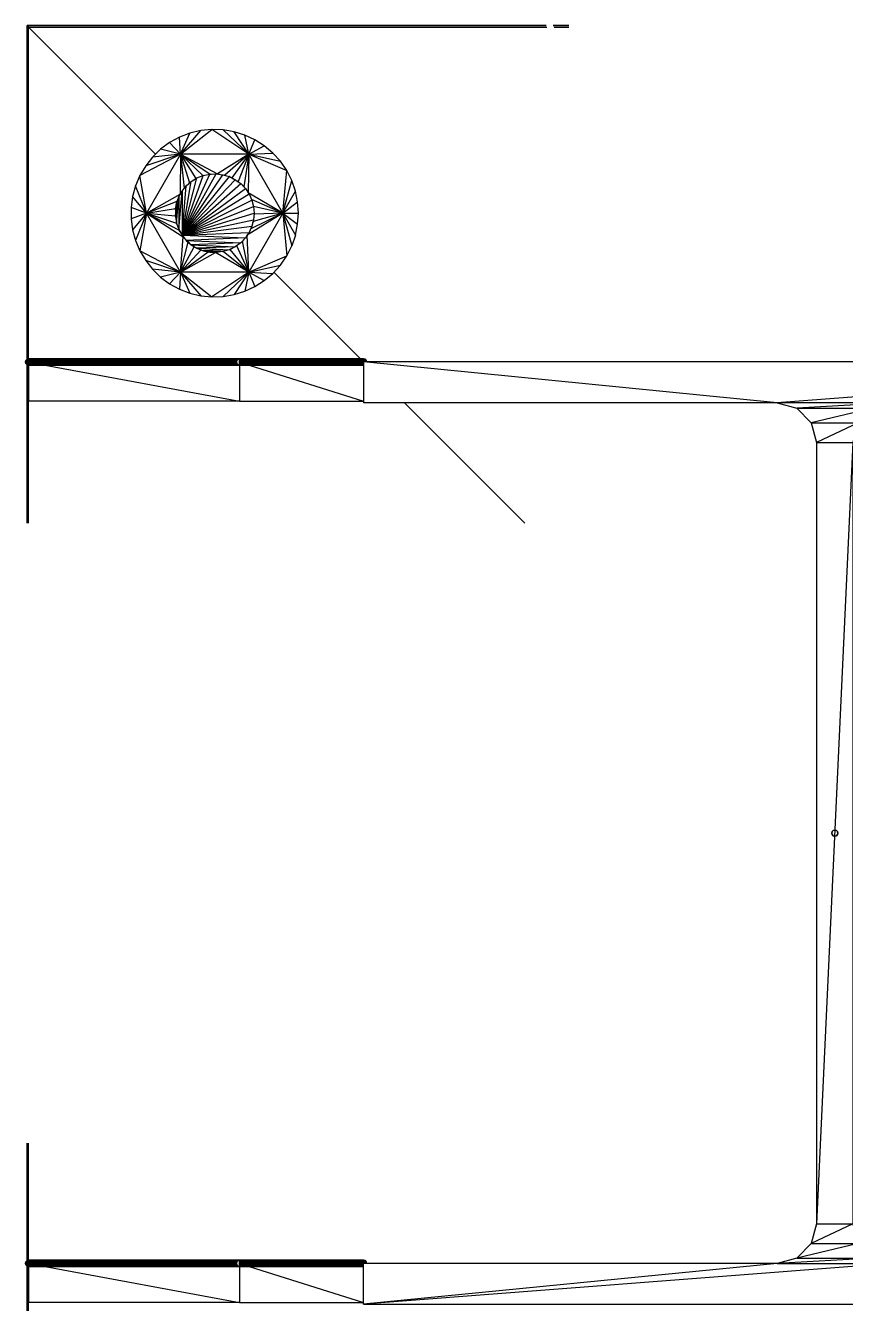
# Model space of a CAD drawing. Header units: millimetres. Extents: x -107267 to 109426, y -98906 to 83910.
# Drawn here: x 55227.5 to 55359.7, y 5739.4 to 5945.5 of the extents above; entities that cross this region are included whole.
import ezdxf

# ---------------------------------------------------------------- set-up
doc = ezdxf.new("R2010")
doc.units = ezdxf.units.MM
doc.layers.add('Top (Plan) View-000-CHÃO', color=254, linetype='Continuous')

# ---------------------------------------------------------------- blocks, each defined once
blk = doc.blocks.new('*U41')
at = {"layer": 'Top (Plan) View-000-CHÃO', "color": 0, "linetype": 'ByBlock', "lineweight": -2}
for p, q in [((154363, 167017.45), (154362.94, 167017.2)), ((154362.94, 167017.2), (154363, 167017.45)), ((154362.94, 167017.2), (154363, 167016.95)), ((154363, 167016.95), (154362.94, 167017.2)), ((154363.19, 167017.63), (154363, 167017.45)), ((154363, 167017.45), (154363.19, 167017.63)), ((154363.44, 167017.7), (154363.19, 167017.63)), ((154363.19, 167017.63), (154363.44, 167017.7)), ((154363.69, 167017.63), (154363.44, 167017.7)), ((154363.44, 167017.7), (154363.69, 167017.63)), ((154363.87, 167017.45), (154363.69, 167017.63)), ((154363.69, 167017.63), (154363.87, 167017.45)), ((154363.94, 167017.2), (154363.87, 167017.45)), ((154363.87, 167017.45), (154363.94, 167017.2)), ((154363.87, 167016.95), (154363.94, 167017.2)), ((154363.94, 167017.2), (154363.87, 167016.95)), ((154363, 167016.95), (154363.19, 167016.76)), ((154363.19, 167016.76), (154363, 167016.95)), ((154363.19, 167016.76), (154363.44, 167016.7)), ((154363.44, 167016.7), (154363.19, 167016.76)), ((154363.44, 167016.7), (154363.69, 167016.76)), ((154363.69, 167016.76), (154363.44, 167016.7)), ((154363.69, 167016.76), (154363.87, 167016.95)), ((154363.87, 167016.95), (154363.69, 167016.76))]:
    blk.add_line(p, q, dxfattribs=at)
blk = doc.blocks.new('*U120')
at = {"layer": 'Top (Plan) View-000-CHÃO', "color": 0, "linetype": 'ByBlock', "lineweight": -2}
for p, q in [((154257.94, 167126.72), (154262.98, 167130.69)), ((154262.98, 167130.69), (154261.19, 167130.51)), ((154264.79, 167130.63), (154262.98, 167130.69)), ((154268.93, 167126.72), (154262.98, 167130.69)), ((154266.56, 167130.33), (154264.79, 167130.63)), ((154268.93, 167126.72), (154264.79, 167130.63)), ((154256.17, 167128.58), (154254.72, 167127.51)), ((154257.75, 167129.44), (154256.17, 167128.58)), ((154257.94, 167126.72), (154256.17, 167128.58)), ((154259.44, 167130.09), (154257.75, 167129.44)), ((154257.94, 167126.72), (154257.75, 167129.44)), ((154257.94, 167126.72), (154261.19, 167130.51)), ((154257.94, 167126.72), (154259.44, 167130.09)), ((154261.19, 167130.51), (154259.44, 167130.09)), ((154268.29, 167129.79), (154266.56, 167130.33)), ((154268.93, 167126.72), (154266.56, 167130.33)), ((154269.92, 167129.04), (154268.29, 167129.79)), ((154268.93, 167126.72), (154268.29, 167129.79)), ((154268.93, 167126.72), (154269.92, 167129.04)), ((154271.44, 167128.06), (154269.92, 167129.04)), ((154257.94, 167126.72), (154251.39, 167123.29)), ((154257.94, 167126.72), (154252.31, 167124.84)), ((154257.94, 167126.72), (154252.44, 167117.2)), ((154254.72, 167127.51), (154253.42, 167126.25)), ((154257.94, 167126.72), (154253.42, 167126.25)), ((154257.94, 167126.72), (154254.72, 167127.51)), ((154257.94, 167126.72), (154257.86, 167120.24)), ((154268.93, 167126.72), (154257.94, 167126.72)), ((154257.94, 167126.72), (154263.89, 167123.53)), ((154257.94, 167126.72), (154262.69, 167123.5)), ((154257.94, 167126.72), (154261.51, 167123.25)), ((154257.94, 167126.72), (154260.4, 167122.77)), ((154257.94, 167126.72), (154259.4, 167122.1)), ((154257.94, 167126.72), (154258.54, 167121.24)), ((154268.93, 167126.72), (154263.89, 167123.53)), ((154268.93, 167126.72), (154265.08, 167123.33)), ((154268.93, 167126.72), (154266.21, 167122.91)), ((154268.93, 167126.72), (154267.24, 167122.28)), ((154268.93, 167126.72), (154268.14, 167121.47)), ((154268.93, 167126.72), (154268.86, 167120.5)), ((154268.93, 167126.72), (154271.44, 167128.06)), ((154268.93, 167126.72), (154272.82, 167126.9)), ((154274.43, 167117.2), (154268.93, 167126.72)), ((154268.93, 167126.72), (154274.03, 167125.56)), ((154268.93, 167126.72), (154275.05, 167124.08)), ((154272.82, 167126.9), (154271.44, 167128.06)), ((154274.03, 167125.56), (154272.82, 167126.9)), ((154252.31, 167124.84), (154251.39, 167123.29)), ((154253.42, 167126.25), (154252.31, 167124.84)), ((154275.05, 167124.08), (154274.03, 167125.56)), ((154251.39, 167123.29), (154250.68, 167121.62)), ((154252.44, 167117.2), (154251.39, 167123.29)), ((154260.14, 167122.6), (154260.4, 167122.77)), ((154260.4, 167122.77), (154260.48, 167122.81)), ((154261.31, 167123.16), (154261.51, 167123.25)), ((154261.51, 167123.25), (154261.53, 167123.25)), ((154262.67, 167123.5), (154262.69, 167123.5)), ((154262.69, 167123.5), (154262.86, 167123.51)), ((154263.81, 167123.53), (154263.89, 167123.53)), ((154263.89, 167123.53), (154264.19, 167123.48)), ((154264.95, 167123.35), (154265.08, 167123.33)), ((154265.08, 167123.33), (154265.36, 167123.23)), ((154266.03, 167122.97), (154266.21, 167122.91)), ((154266.21, 167122.91), (154266.44, 167122.77)), ((154267.04, 167122.4), (154267.24, 167122.28)), ((154274.43, 167117.2), (154275.05, 167124.08)), ((154274.43, 167117.2), (154275.86, 167122.47)), ((154275.86, 167122.47), (154275.05, 167124.08)), ((154276.46, 167120.76), (154275.86, 167122.47)), ((154250.68, 167121.62), (154250.21, 167119.89)), ((154252.44, 167117.2), (154250.68, 167121.62)), ((154257.86, 167120.24), (154258, 167120.45)), ((154258.4, 167121.03), (154258.54, 167121.24)), ((154258.54, 167121.24), (154258.68, 167121.38)), ((154259.19, 167121.89), (154259.4, 167122.1)), ((154259.4, 167122.1), (154259.52, 167122.18)), ((154267.24, 167122.28), (154267.4, 167122.13)), ((154267.93, 167121.66), (154268.14, 167121.47)), ((154268.14, 167121.47), (154268.23, 167121.34)), ((154268.68, 167120.74), (154268.86, 167120.5)), ((154268.86, 167120.5), (154268.9, 167120.41)), ((154274.43, 167117.2), (154268.86, 167120.5)), ((154274.43, 167117.2), (154276.46, 167120.76)), ((154276.81, 167119), (154276.46, 167120.76)), ((154250.21, 167119.89), (154249.97, 167118.1)), ((154252.44, 167117.2), (154250.21, 167119.89)), ((154252.44, 167117.2), (154257.86, 167120.24)), ((154252.44, 167117.2), (154257.39, 167119.13)), ((154257.13, 167117.95), (154257.2, 167118.25)), ((154257.36, 167118.99), (154257.39, 167119.13)), ((154257.39, 167119.13), (154257.5, 167119.4)), ((154257.78, 167120.05), (154257.86, 167120.24)), ((154269.27, 167119.64), (154269.39, 167119.41)), ((154269.39, 167119.41), (154269.4, 167119.37)), ((154274.43, 167117.2), (154269.39, 167119.41)), ((154269.7, 167118.25), (154269.7, 167118.25)), ((154269.7, 167118.25), (154269.7, 167118.19)), ((154274.43, 167117.2), (154269.7, 167118.25)), ((154274.43, 167117.2), (154276.81, 167119)), ((154276.94, 167117.2), (154276.81, 167119)), ((154249.97, 167118.1), (154249.97, 167116.29)), ((154252.44, 167117.2), (154249.97, 167118.1)), ((154252.44, 167117.2), (154249.97, 167116.29)), ((154249.97, 167116.29), (154250.21, 167114.51)), ((154252.44, 167117.2), (154250.21, 167114.51)), ((154252.44, 167117.2), (154250.68, 167112.77)), ((154252.44, 167117.2), (154251.39, 167111.11)), ((154252.44, 167117.2), (154257.13, 167117.95)), ((154252.44, 167117.2), (154257.1, 167116.75)), ((154252.44, 167117.2), (154257.3, 167115.56)), ((154252.44, 167117.2), (154257.72, 167114.43)), ((154252.44, 167117.2), (154258.35, 167113.39)), ((154257.94, 167107.67), (154252.44, 167117.2)), ((154257.1, 167116.75), (154257.11, 167116.98)), ((154257.11, 167116.71), (154257.1, 167116.75)), ((154257.13, 167117.86), (154257.13, 167117.95)), ((154274.43, 167117.2), (154268.69, 167113.63)), ((154274.43, 167117.2), (154268.93, 167107.67)), ((154274.43, 167117.2), (154269.27, 167114.69)), ((154274.43, 167117.2), (154269.64, 167115.84)), ((154269.78, 167117.04), (154269.75, 167116.75)), ((154274.43, 167117.2), (154269.78, 167117.04)), ((154269.78, 167117.11), (154269.78, 167117.04)), ((154274.43, 167117.2), (154276.46, 167113.63)), ((154274.43, 167117.2), (154275.86, 167111.93)), ((154274.43, 167117.2), (154275.05, 167110.32)), ((154274.43, 167117.2), (154276.94, 167117.2)), ((154274.43, 167117.2), (154276.81, 167115.4)), ((154276.81, 167115.4), (154276.94, 167117.2)), ((154250.21, 167114.51), (154250.68, 167112.77)), ((154257.3, 167115.56), (154257.3, 167115.57)), ((154257.35, 167115.44), (154257.3, 167115.56)), ((154257.72, 167114.43), (154257.7, 167114.49)), ((154257.88, 167114.17), (154257.72, 167114.43)), ((154269.14, 167114.46), (154269.27, 167114.69)), ((154269.33, 167114.86), (154269.27, 167114.69)), ((154269.64, 167115.84), (154269.55, 167115.56)), ((154269.65, 167115.97), (154269.64, 167115.84)), ((154276.46, 167113.63), (154276.81, 167115.4)), ((154250.68, 167112.77), (154251.39, 167111.11)), ((154257.94, 167107.67), (154258.35, 167113.39)), ((154257.94, 167107.67), (154259.16, 167112.5)), ((154258.35, 167113.39), (154258.28, 167113.51)), ((154258.55, 167113.17), (154258.35, 167113.39)), ((154259.16, 167112.5), (154259.04, 167112.64)), ((154259.37, 167112.34), (154259.16, 167112.5)), ((154267.22, 167112.13), (154266.99, 167111.94)), ((154267.92, 167112.7), (154267.79, 167112.59)), ((154268.1, 167112.92), (154267.92, 167112.7)), ((154268.93, 167107.67), (154267.92, 167112.7)), ((154268.69, 167113.63), (154268.55, 167113.46)), ((154268.69, 167113.63), (154268.8, 167113.84)), ((154268.93, 167107.67), (154268.69, 167113.63)), ((154276.46, 167113.63), (154275.86, 167111.93)), ((154251.39, 167111.11), (154252.31, 167109.56)), ((154257.94, 167107.67), (154251.39, 167111.11)), ((154257.94, 167107.67), (154260.13, 167111.78)), ((154257.94, 167107.67), (154261.21, 167111.25)), ((154257.94, 167107.67), (154262.38, 167110.94)), ((154257.94, 167107.67), (154263.58, 167110.85)), ((154260.13, 167111.78), (154259.94, 167111.92)), ((154260.32, 167111.68), (154260.13, 167111.78)), ((154261.21, 167111.25), (154260.96, 167111.37)), ((154261.37, 167111.21), (154261.21, 167111.25)), ((154262.38, 167110.94), (154262.09, 167111.01)), ((154262.49, 167110.93), (154262.38, 167110.94)), ((154263.58, 167110.85), (154263.31, 167110.87)), ((154263.63, 167110.85), (154263.58, 167110.85)), ((154268.93, 167107.67), (154263.58, 167110.85)), ((154264.78, 167110.99), (154264.78, 167110.99)), ((154264.79, 167110.99), (154264.78, 167110.99)), ((154268.93, 167107.67), (154264.78, 167110.99)), ((154265.93, 167111.36), (154265.88, 167111.34)), ((154266.18, 167111.49), (154265.93, 167111.36)), ((154268.93, 167107.67), (154265.93, 167111.36)), ((154266.99, 167111.94), (154266.89, 167111.88)), ((154268.93, 167107.67), (154266.99, 167111.94)), ((154268.93, 167107.67), (154275.05, 167110.32)), ((154274.03, 167108.83), (154275.05, 167110.32)), ((154275.05, 167110.32), (154275.86, 167111.93)), ((154252.31, 167109.56), (154253.42, 167108.14)), ((154257.94, 167107.67), (154252.31, 167109.56)), ((154253.42, 167108.14), (154254.72, 167106.89)), ((154257.94, 167107.67), (154253.42, 167108.14)), ((154268.93, 167107.67), (154274.03, 167108.83)), ((154272.82, 167107.49), (154274.03, 167108.83)), ((154257.94, 167107.67), (154254.72, 167106.89)), ((154254.72, 167106.89), (154256.17, 167105.82)), ((154257.94, 167107.67), (154256.17, 167105.82)), ((154257.94, 167107.67), (154257.75, 167104.95)), ((154268.93, 167107.67), (154257.94, 167107.67)), ((154257.94, 167107.67), (154262.98, 167103.7)), ((154257.94, 167107.67), (154261.19, 167103.88)), ((154257.94, 167107.67), (154259.44, 167104.3)), ((154268.93, 167107.67), (154262.98, 167103.7)), ((154268.93, 167107.67), (154264.79, 167103.76)), ((154268.93, 167107.67), (154266.56, 167104.06)), ((154268.93, 167107.67), (154268.29, 167104.6)), ((154268.93, 167107.67), (154272.82, 167107.49)), ((154268.93, 167107.67), (154271.44, 167106.33)), ((154268.93, 167107.67), (154269.92, 167105.36)), ((154269.92, 167105.36), (154271.44, 167106.33)), ((154271.44, 167106.33), (154272.82, 167107.49)), ((154256.17, 167105.82), (154257.75, 167104.95)), ((154257.75, 167104.95), (154259.44, 167104.3)), ((154259.44, 167104.3), (154261.19, 167103.88)), ((154261.19, 167103.88), (154262.98, 167103.7)), ((154262.98, 167103.7), (154264.79, 167103.76)), ((154264.79, 167103.76), (154266.56, 167104.06)), ((154266.56, 167104.06), (154268.29, 167104.6)), ((154268.29, 167104.6), (154269.92, 167105.36))]:
    blk.add_line(p, q, dxfattribs=at)
blk = doc.blocks.new('*U121')
at = {"layer": 'Top (Plan) View-000-CHÃO', "color": 0, "linetype": 'ByBlock', "lineweight": -2}
for p, q in [((154258.17, 167113.64), (154263.7, 167123.54)), ((154258.17, 167113.64), (154262.63, 167123.5)), ((154258.17, 167113.64), (154264.77, 167123.4)), ((154258.17, 167113.64), (154261.58, 167123.27)), ((154258.17, 167113.64), (154265.8, 167123.09)), ((154258.17, 167113.64), (154260.58, 167122.87)), ((154258.17, 167113.64), (154266.76, 167122.6)), ((154259.66, 167122.3), (154260.58, 167122.87)), ((154259.66, 167122.3), (154259.68, 167122.32)), ((154260.58, 167122.87), (154260.55, 167122.85)), ((154260.58, 167122.87), (154261.58, 167123.27)), ((154260.58, 167122.87), (154260.6, 167122.88)), ((154261.53, 167123.25), (154261.52, 167123.25)), ((154261.58, 167123.27), (154261.55, 167123.26)), ((154261.58, 167123.27), (154262.63, 167123.5)), ((154261.58, 167123.27), (154261.6, 167123.28)), ((154262.63, 167123.5), (154262.6, 167123.49)), ((154262.63, 167123.5), (154263.7, 167123.54)), ((154262.63, 167123.5), (154262.66, 167123.5)), ((154262.67, 167123.5), (154262.69, 167123.5)), ((154263.7, 167123.54), (154263.68, 167123.54)), ((154263.7, 167123.54), (154263.73, 167123.54)), ((154263.7, 167123.54), (154264.77, 167123.4)), ((154264.77, 167123.4), (154264.75, 167123.41)), ((154264.77, 167123.4), (154264.8, 167123.4)), ((154264.77, 167123.4), (154265.8, 167123.09)), ((154265.8, 167123.09), (154265.78, 167123.1)), ((154265.8, 167123.09), (154265.83, 167123.08)), ((154265.8, 167123.09), (154266.76, 167122.6)), ((154266.76, 167122.6), (154266.74, 167122.62)), ((154266.79, 167122.59), (154266.76, 167122.6)), ((154266.76, 167122.6), (154267.63, 167121.96)), ((154257.65, 167119.81), (154258.17, 167120.75)), ((154257.65, 167114.58), (154258.17, 167120.75)), ((154258.17, 167120.75), (154258.16, 167120.73)), ((154258.17, 167113.64), (154259.66, 167122.3)), ((154258.17, 167113.64), (154267.63, 167121.96)), ((154258.17, 167120.75), (154258.85, 167121.59)), ((154258.17, 167113.64), (154258.85, 167121.59)), ((154258.17, 167113.64), (154268.38, 167121.19)), ((154258.17, 167120.75), (154258.19, 167120.78)), ((154258.17, 167120.75), (154258.17, 167113.64)), ((154258.17, 167113.64), (154268.98, 167120.29)), ((154258.85, 167121.59), (154258.83, 167121.57)), ((154258.85, 167121.59), (154259.66, 167122.3)), ((154258.85, 167121.59), (154258.87, 167121.61)), ((154259.66, 167122.3), (154259.64, 167122.28)), ((154267.61, 167121.98), (154267.63, 167121.96)), ((154267.65, 167121.94), (154267.63, 167121.96)), ((154267.63, 167121.96), (154268.38, 167121.19)), ((154268.36, 167121.21), (154268.38, 167121.19)), ((154268.39, 167121.16), (154268.38, 167121.19)), ((154268.38, 167121.19), (154268.98, 167120.29)), ((154268.96, 167120.32), (154268.98, 167120.29)), ((154268.99, 167120.27), (154268.98, 167120.29)), ((154268.98, 167120.29), (154269.42, 167119.31)), ((154257.11, 167117.74), (154257.29, 167118.8)), ((154257.29, 167118.8), (154257.11, 167116.66)), ((154257.29, 167118.8), (154257.28, 167118.77)), ((154257.29, 167118.8), (154257.65, 167119.81)), ((154257.29, 167115.6), (154257.65, 167119.81)), ((154257.29, 167118.8), (154257.3, 167118.82)), ((154257.29, 167118.8), (154257.29, 167115.6)), ((154257.65, 167119.81), (154257.64, 167119.79)), ((154257.65, 167119.81), (154257.66, 167119.84)), ((154257.65, 167119.81), (154257.65, 167114.58)), ((154258.17, 167113.64), (154269.42, 167119.31)), ((154258.17, 167113.64), (154269.69, 167118.27)), ((154269.41, 167119.34), (154269.42, 167119.31)), ((154269.43, 167119.28), (154269.42, 167119.31)), ((154269.42, 167119.31), (154269.69, 167118.27)), ((154269.69, 167118.3), (154269.69, 167118.27)), ((154269.7, 167118.23), (154269.69, 167118.27)), ((154269.69, 167118.27), (154269.79, 167117.2)), ((154257.11, 167117.74), (154257.11, 167117.76)), ((154257.11, 167117.74), (154257.11, 167116.66)), ((154257.11, 167117.74), (154257.11, 167117.71)), ((154257.11, 167116.66), (154257.11, 167116.69)), ((154257.11, 167116.66), (154257.29, 167115.6)), ((154257.11, 167116.66), (154257.11, 167116.63)), ((154258.17, 167113.64), (154269.79, 167117.2)), ((154269.79, 167117.2), (154269.69, 167116.12)), ((154269.7, 167116.15), (154269.69, 167116.12)), ((154269.78, 167117.23), (154269.79, 167117.2)), ((154269.78, 167117.17), (154269.79, 167117.2)), ((154257.29, 167115.6), (154257.28, 167115.62)), ((154257.29, 167115.6), (154257.65, 167114.58)), ((154257.29, 167115.6), (154257.3, 167115.57)), ((154257.3, 167115.57), (154257.31, 167115.54)), ((154257.65, 167114.58), (154257.64, 167114.61)), ((154257.65, 167114.58), (154258.17, 167113.64)), ((154257.65, 167114.58), (154257.66, 167114.56)), ((154258.17, 167113.64), (154269.69, 167116.12)), ((154258.17, 167113.64), (154269.42, 167115.08)), ((154258.17, 167113.64), (154268.98, 167114.1)), ((154268.98, 167114.1), (154268.38, 167113.21)), ((154268.96, 167114.08), (154268.98, 167114.1)), ((154269.42, 167115.08), (154268.98, 167114.1)), ((154268.99, 167114.13), (154268.98, 167114.1)), ((154269.41, 167115.05), (154269.42, 167115.08)), ((154269.69, 167116.12), (154269.42, 167115.08)), ((154269.43, 167115.11), (154269.42, 167115.08)), ((154269.69, 167116.1), (154269.69, 167116.12)), ((154258.17, 167113.64), (154258.16, 167113.66)), ((154258.17, 167113.64), (154258.85, 167112.8)), ((154258.17, 167113.64), (154258.19, 167113.62)), ((154258.17, 167113.64), (154268.38, 167113.21)), ((154258.85, 167112.8), (154258.83, 167112.82)), ((154268.38, 167113.21), (154258.85, 167112.8)), ((154258.85, 167112.8), (154259.66, 167112.09)), ((154258.85, 167112.8), (154258.87, 167112.78)), ((154258.85, 167112.8), (154267.63, 167112.43)), ((154259.66, 167112.09), (154259.64, 167112.11)), ((154267.63, 167112.43), (154259.66, 167112.09)), ((154259.66, 167112.09), (154260.58, 167111.53)), ((154259.66, 167112.09), (154259.68, 167112.08)), ((154259.66, 167112.09), (154266.76, 167111.79)), ((154267.63, 167112.43), (154266.76, 167111.79)), ((154267.63, 167112.43), (154267.61, 167112.41)), ((154268.38, 167113.21), (154267.63, 167112.43)), ((154267.63, 167112.43), (154267.65, 167112.45)), ((154268.38, 167113.21), (154268.36, 167113.19)), ((154268.39, 167113.23), (154268.38, 167113.21)), ((154260.58, 167111.53), (154260.55, 167111.54)), ((154266.76, 167111.79), (154260.58, 167111.53)), ((154260.58, 167111.53), (154261.58, 167111.12)), ((154260.58, 167111.53), (154260.6, 167111.51)), ((154260.58, 167111.53), (154265.8, 167111.3)), ((154261.58, 167111.12), (154261.55, 167111.13)), ((154265.8, 167111.3), (154261.58, 167111.12)), ((154261.58, 167111.12), (154262.63, 167110.9)), ((154261.58, 167111.12), (154261.6, 167111.12)), ((154261.58, 167111.12), (154264.77, 167110.99)), ((154262.63, 167110.9), (154262.6, 167110.9)), ((154264.77, 167110.99), (154262.63, 167110.9)), ((154262.63, 167110.9), (154263.7, 167110.85)), ((154262.63, 167110.9), (154262.66, 167110.9)), ((154263.7, 167110.85), (154263.68, 167110.85)), ((154264.77, 167110.99), (154263.7, 167110.85)), ((154263.7, 167110.85), (154263.73, 167110.85)), ((154264.77, 167110.99), (154264.75, 167110.98)), ((154265.8, 167111.3), (154264.77, 167110.99)), ((154264.77, 167110.99), (154264.8, 167111)), ((154265.8, 167111.3), (154265.78, 167111.29)), ((154266.76, 167111.79), (154265.8, 167111.3)), ((154265.8, 167111.3), (154265.83, 167111.32)), ((154266.76, 167111.79), (154266.74, 167111.78)), ((154266.76, 167111.79), (154266.79, 167111.81))]:
    blk.add_line(p, q, dxfattribs=at)
blk = doc.blocks.new('*U130')
at = {"layer": 'Top (Plan) View-000-CHÃO', "color": 0, "linetype": 'ByBlock', "lineweight": -2}
for p, q in [((154233.18, 167147.45), (154233.19, 167147.45)), ((154233.19, 167147.45), (154233.18, 167147.45)), ((154233.19, 167147.45), (154316.87, 167147.45)), ((154316.87, 167147.45), (154233.19, 167147.45)), ((154233.19, 167147.45), (154233.44, 167147.2)), ((154233.19, 167093.63), (154233.19, 167147.45)), ((154233.19, 167147.45), (154233.19, 167093.63)), ((154233.44, 167147.2), (154233.19, 167147.45)), ((154318.04, 167147.45), (154320.56, 167147.45)), ((154320.56, 167147.45), (154318.04, 167147.45)), ((154233.19, 167067.2), (154233.19, 167092.76)), ((154233.19, 167092.76), (154233.19, 167067.2)), ((154233.19, 166948.24), (154233.19, 166967.2)), ((154233.19, 166967.2), (154233.19, 166948.24)), ((154233.19, 166886.95), (154233.19, 166947.37)), ((154233.19, 166947.37), (154233.19, 166886.95))]:
    blk.add_line(p, q, dxfattribs=at)
blk = doc.blocks.new('*U131')
at = {"layer": 'Top (Plan) View-000-CHÃO', "color": 0, "linetype": 'ByBlock', "lineweight": -2}
for p, q in [((154233.44, 167147.2), (154317.02, 167147.2)), ((154253.91, 167126.72), (154233.44, 167147.2)), ((154233.44, 167093.7), (154233.44, 167147.2)), ((154318.19, 167147.2), (154320.56, 167147.2)), ((154267.93, 167112.71), (154267.91, 167112.72)), ((154286.94, 167093.7), (154272.97, 167107.66)), ((154233.44, 167067.2), (154233.44, 167086.85)), ((154313.44, 167067.2), (154294.03, 167086.6)), ((154233.44, 166948.31), (154233.44, 166967.2)), ((154233.44, 166887.2), (154233.44, 166941.46))]:
    blk.add_line(p, q, dxfattribs=at)
blk = doc.blocks.new('*U153')
at = {"layer": 'Top (Plan) View-000-CHÃO', "color": 0, "linetype": 'ByBlock', "lineweight": -2}
for p, q in [((154233, 167093.45), (154233.19, 167093.63)), ((154233.19, 167093.63), (154233, 167093.45)), ((154233.19, 167093.63), (154233.44, 167093.7)), ((154233.44, 167093.7), (154233.19, 167093.63)), ((154267.2, 167093.63), (154233.19, 167093.63)), ((154233.19, 167093.63), (154267.2, 167093.63)), ((154267.44, 167093.7), (154233.44, 167093.7)), ((154233.44, 167093.7), (154267.44, 167093.7)), ((154267.03, 167093.45), (154267.2, 167093.63)), ((154267.2, 167093.63), (154267.03, 167093.45)), ((154267.2, 167093.63), (154267.44, 167093.7)), ((154267.44, 167093.7), (154267.2, 167093.63)), ((154287.44, 167093.7), (154267.44, 167093.7)), ((154267.44, 167093.7), (154267.44, 167093.63)), ((154267.44, 167093.7), (154287.44, 167093.7)), ((154267.44, 167093.63), (154267.44, 167093.7)), ((154287.69, 167093.63), (154267.44, 167093.63)), ((154267.44, 167093.63), (154267.44, 167093.45)), ((154267.44, 167093.63), (154287.69, 167093.63)), ((154267.44, 167093.45), (154267.44, 167093.63)), ((154287.69, 167093.63), (154287.44, 167093.7)), ((154287.44, 167093.7), (154287.69, 167093.63)), ((154287.87, 167093.45), (154287.69, 167093.63)), ((154287.69, 167093.63), (154287.87, 167093.45)), ((154232.94, 167093.2), (154233, 167093.45)), ((154233, 167093.45), (154232.94, 167093.2)), ((154233, 167092.95), (154232.94, 167093.2)), ((154266.98, 167093.2), (154232.94, 167093.2)), ((154232.94, 167093.2), (154233, 167092.95)), ((154232.94, 167093.2), (154266.98, 167093.2)), ((154267.03, 167093.45), (154233, 167093.45)), ((154233, 167093.45), (154267.03, 167093.45)), ((154233.19, 167092.76), (154233, 167092.95)), ((154267.03, 167092.95), (154233, 167092.95)), ((154233, 167092.95), (154233.19, 167092.76)), ((154233, 167092.95), (154267.03, 167092.95)), ((154233.44, 167092.7), (154233.19, 167092.76)), ((154267.2, 167092.76), (154233.19, 167092.76)), ((154233.19, 167092.76), (154233.44, 167092.7)), ((154233.19, 167092.76), (154267.2, 167092.76)), ((154233.44, 167092.7), (154267.44, 167092.7)), ((154267.44, 167092.7), (154233.44, 167092.7)), ((154266.98, 167093.2), (154267.03, 167093.45)), ((154267.03, 167093.45), (154266.98, 167093.2)), ((154267.03, 167092.95), (154266.98, 167093.2)), ((154266.98, 167093.2), (154267.03, 167092.95)), ((154267.2, 167092.76), (154267.03, 167092.95)), ((154267.03, 167092.95), (154267.2, 167092.76)), ((154267.44, 167092.7), (154267.2, 167092.76)), ((154267.2, 167092.76), (154267.44, 167092.7)), ((154287.87, 167093.45), (154267.44, 167093.45)), ((154267.44, 167093.45), (154267.44, 167093.2)), ((154267.44, 167093.45), (154287.87, 167093.45)), ((154267.44, 167093.2), (154267.44, 167093.45)), ((154287.44, 167093.2), (154267.44, 167093.2)), ((154267.44, 167093.2), (154267.44, 167092.95)), ((154267.44, 167093.2), (154287.44, 167093.2)), ((154267.44, 167092.95), (154267.44, 167093.2)), ((154287.44, 167092.95), (154267.44, 167092.95)), ((154267.44, 167092.95), (154267.44, 167092.76)), ((154267.44, 167092.95), (154287.44, 167092.95)), ((154267.44, 167092.76), (154267.44, 167092.95)), ((154287.44, 167092.76), (154267.44, 167092.76)), ((154267.44, 167092.76), (154267.44, 167092.7)), ((154267.44, 167092.76), (154287.44, 167092.76)), ((154267.44, 167092.7), (154267.44, 167092.76)), ((154267.44, 167092.7), (154287.44, 167092.7)), ((154287.44, 167092.7), (154267.44, 167092.7)), ((154287.94, 167093.2), (154287.87, 167093.45)), ((154287.87, 167093.45), (154287.94, 167093.2))]:
    blk.add_line(p, q, dxfattribs=at)
blk = doc.blocks.new('*U154')
at = {"layer": 'Top (Plan) View-000-CHÃO', "color": 0, "linetype": 'ByBlock', "lineweight": -2}
for p, q in [((154233.44, 167092.7), (154233.44, 167086.85)), ((154236.12, 167092.7), (154267.44, 167086.85)), ((154267.44, 167092.7), (154267.44, 167086.85)), ((154269.01, 167092.7), (154287.44, 167086.85)), ((154267.44, 167086.85), (154233.44, 167086.85)), ((154267.44, 167086.85), (154287.44, 167086.85))]:
    blk.add_line(p, q, dxfattribs=at)
blk = doc.blocks.new('*U157')
at = {"layer": 'Top (Plan) View-000-CHÃO', "color": 0, "linetype": 'ByBlock', "lineweight": -2}
for p, q in [((154232.94, 166947.81), (154233, 166948.06)), ((154233, 166948.06), (154232.94, 166947.81)), ((154233, 166947.56), (154232.94, 166947.81)), ((154266.98, 166947.81), (154232.94, 166947.81)), ((154232.94, 166947.81), (154233, 166947.56)), ((154232.94, 166947.81), (154266.98, 166947.81)), ((154233, 166948.06), (154233.19, 166948.24)), ((154233.19, 166948.24), (154233, 166948.06)), ((154267.03, 166948.06), (154233, 166948.06)), ((154233, 166948.06), (154267.03, 166948.06)), ((154233.19, 166947.37), (154233, 166947.56)), ((154267.03, 166947.56), (154233, 166947.56)), ((154233, 166947.56), (154233.19, 166947.37)), ((154233, 166947.56), (154267.03, 166947.56)), ((154233.19, 166948.24), (154233.44, 166948.31)), ((154233.44, 166948.31), (154233.19, 166948.24)), ((154267.2, 166948.24), (154233.19, 166948.24)), ((154233.19, 166948.24), (154267.2, 166948.24)), ((154233.44, 166947.31), (154233.19, 166947.37)), ((154267.2, 166947.37), (154233.19, 166947.37)), ((154233.19, 166947.37), (154233.44, 166947.31)), ((154233.19, 166947.37), (154267.2, 166947.37)), ((154267.44, 166948.31), (154233.44, 166948.31)), ((154233.44, 166948.31), (154267.44, 166948.31)), ((154233.44, 166947.31), (154267.44, 166947.31)), ((154267.44, 166947.31), (154233.44, 166947.31)), ((154266.98, 166947.81), (154267.03, 166948.06)), ((154267.03, 166948.06), (154266.98, 166947.81)), ((154267.03, 166947.56), (154266.98, 166947.81)), ((154266.98, 166947.81), (154267.03, 166947.56)), ((154267.03, 166948.06), (154267.2, 166948.24)), ((154267.2, 166948.24), (154267.03, 166948.06)), ((154267.2, 166947.37), (154267.03, 166947.56)), ((154267.03, 166947.56), (154267.2, 166947.37)), ((154267.2, 166948.24), (154267.44, 166948.31)), ((154267.44, 166948.31), (154267.2, 166948.24)), ((154267.44, 166947.31), (154267.2, 166947.37)), ((154267.2, 166947.37), (154267.44, 166947.31)), ((154287.44, 166948.31), (154267.44, 166948.31)), ((154267.44, 166948.31), (154267.44, 166948.24)), ((154267.44, 166948.31), (154287.44, 166948.31)), ((154267.44, 166948.24), (154267.44, 166948.31)), ((154287.69, 166948.24), (154267.44, 166948.24)), ((154267.44, 166948.24), (154267.44, 166948.06)), ((154267.44, 166948.24), (154287.69, 166948.24)), ((154267.44, 166948.06), (154267.44, 166948.24)), ((154287.87, 166948.06), (154267.44, 166948.06)), ((154267.44, 166948.06), (154267.44, 166947.81)), ((154267.44, 166948.06), (154287.87, 166948.06)), ((154267.44, 166947.81), (154267.44, 166948.06)), ((154287.94, 166947.81), (154267.44, 166947.81)), ((154267.44, 166947.81), (154267.44, 166947.56)), ((154267.44, 166947.81), (154287.94, 166947.81)), ((154267.44, 166947.56), (154267.44, 166947.81)), ((154287.44, 166947.56), (154267.44, 166947.56)), ((154267.44, 166947.56), (154267.44, 166947.37)), ((154267.44, 166947.56), (154287.44, 166947.56)), ((154267.44, 166947.37), (154267.44, 166947.56)), ((154287.44, 166947.37), (154267.44, 166947.37)), ((154267.44, 166947.37), (154267.44, 166947.31)), ((154267.44, 166947.37), (154287.44, 166947.37)), ((154267.44, 166947.31), (154267.44, 166947.37)), ((154267.44, 166947.31), (154287.44, 166947.31)), ((154287.44, 166947.31), (154267.44, 166947.31)), ((154287.69, 166948.24), (154287.44, 166948.31)), ((154287.44, 166948.31), (154287.69, 166948.24)), ((154287.87, 166948.06), (154287.69, 166948.24)), ((154287.69, 166948.24), (154287.87, 166948.06)), ((154287.94, 166947.81), (154287.87, 166948.06)), ((154287.87, 166948.06), (154287.94, 166947.81)), ((154287.93, 166947.79), (154287.94, 166947.81)), ((154287.94, 166947.81), (154287.93, 166947.79))]:
    blk.add_line(p, q, dxfattribs=at)
blk = doc.blocks.new('*U158')
at = {"layer": 'Top (Plan) View-000-CHÃO', "color": 0, "linetype": 'ByBlock', "lineweight": -2}
for p, q in [((154233.44, 166947.31), (154233.44, 166941.46)), ((154236.12, 166947.31), (154267.44, 166941.46)), ((154267.44, 166947.31), (154267.44, 166941.46)), ((154269.01, 166947.31), (154287.44, 166941.46)), ((154267.44, 166941.46), (154233.44, 166941.46)), ((154267.44, 166941.46), (154287.44, 166941.46))]:
    blk.add_line(p, q, dxfattribs=at)
blk = doc.blocks.new('*U215')
at = {"layer": 'Top (Plan) View-000-CHÃO', "color": 0, "linetype": 'ByBlock', "lineweight": -2}
for p, q in [((154287.44, 167093.2), (154287.44, 167086.6)), ((154439.44, 167093.2), (154287.44, 167093.2)), ((154354.12, 167086.6), (154287.44, 167093.2)), ((154439.44, 167093.2), (154354.12, 167086.6)), ((154372.75, 167086.6), (154439.44, 167093.2)), ((154439.44, 167086.6), (154439.44, 167093.2)), ((154354.12, 167086.6), (154287.44, 167086.6)), ((154354.12, 167086.6), (154357.31, 167085.74)), ((154372.75, 167086.6), (154354.12, 167086.6)), ((154372.75, 167086.6), (154357.31, 167085.74)), ((154357.31, 167085.74), (154359.65, 167083.4)), ((154357.31, 167085.74), (154369.56, 167085.74)), ((154369.56, 167085.74), (154359.65, 167083.4)), ((154369.56, 167085.74), (154367.22, 167083.4)), ((154372.75, 167086.6), (154369.56, 167085.74)), ((154439.44, 167086.6), (154372.75, 167086.6)), ((154359.65, 167083.4), (154360.51, 167080.2)), ((154359.65, 167083.4), (154367.22, 167083.4)), ((154367.22, 167083.4), (154360.51, 167080.2)), ((154367.22, 167083.4), (154366.36, 167080.2)), ((154360.51, 167080.2), (154360.51, 166954.2)), ((154366.36, 167080.2), (154360.51, 166954.2)), ((154360.51, 167080.2), (154366.36, 167080.2)), ((154366.36, 167080.2), (154366.36, 166954.2)), ((154360.51, 166954.2), (154359.65, 166950.99)), ((154366.36, 166954.2), (154359.65, 166950.99)), ((154360.51, 166954.2), (154366.36, 166954.2)), ((154366.36, 166954.2), (154367.22, 166950.99)), ((154359.65, 166950.99), (154357.31, 166948.65)), ((154367.22, 166950.99), (154357.31, 166948.65)), ((154359.65, 166950.99), (154367.22, 166950.99)), ((154367.22, 166950.99), (154369.56, 166948.65)), ((154287.44, 166941.2), (154287.44, 166947.79)), ((154354.12, 166947.79), (154287.44, 166947.79)), ((154354.12, 166947.79), (154287.44, 166941.2)), ((154372.75, 166947.79), (154287.44, 166941.2)), ((154357.31, 166948.65), (154354.12, 166947.79)), ((154369.56, 166948.65), (154354.12, 166947.79)), ((154354.12, 166947.79), (154372.75, 166947.79)), ((154357.31, 166948.65), (154369.56, 166948.65)), ((154369.56, 166948.65), (154372.75, 166947.79)), ((154372.75, 166947.79), (154439.44, 166947.79)), ((154372.75, 166947.79), (154439.44, 166941.2)), ((154439.44, 166941.2), (154439.44, 166947.79)), ((154287.44, 166941.2), (154439.44, 166941.2))]:
    blk.add_line(p, q, dxfattribs=at)

msp = doc.modelspace()

# ---------------------------------------------------------------- block references
at = {"layer": 'Top (Plan) View-000-CHÃO'}
for name in ['*U130', '*U131', '*U120', '*U121', '*U153', '*U215', '*U154', '*U41', '*U157', '*U158']:
    msp.add_blockref(name, (-99005.44, -161201.97), dxfattribs=at)

doc.saveas('drawing.dxf')
